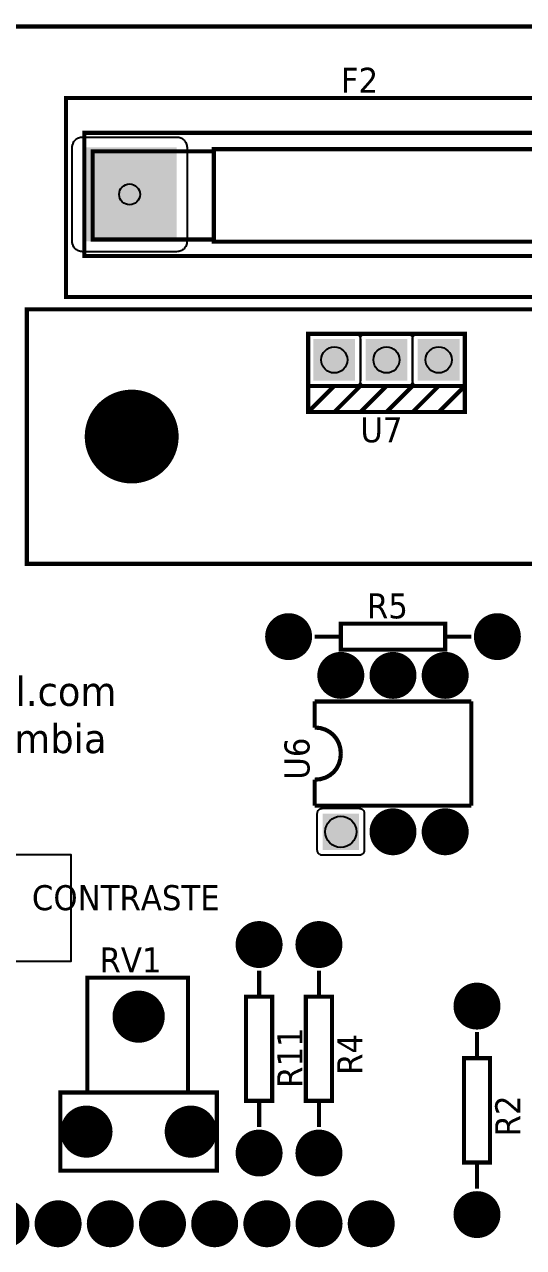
# Model space of a CAD drawing. Header units: millimetres. Extents: x 123.5 to 144.3, y 105.4 to 121.6.
# Drawn here: x 130.765 to 132.199, y 110.957 to 114.477 of the extents above; entities that cross this region are included whole.
import ezdxf

# ---------------------------------------------------------------- set-up
doc = ezdxf.new("R2010")
doc.units = ezdxf.units.MM
doc.layers.add('DESC', color=250, linetype='Continuous')
doc.styles.get("Standard").update_dxf_attribs({"font": 'tahoma.ttf'})

# ---------------------------------------------------------------- blocks, each defined once
blk = doc.blocks.new('EPAD')
at = {"const_width": 0.5}
blk.add_lwpolyline([(-0.25, 0, 1), (0.25, 0, 1)], format="xyb", close=True, dxfattribs=at)
blk = doc.blocks.new('RPAD')
blk.add_trace([(-0.5, -0.5), (-0.5, 0.5), (0.5, -0.5), (0.5, 0.5)])
blk = doc.blocks.new('tarjetaconvariacion')
at = {"const_width": 0.008}
for points in [[(127.847, 109.7465), (133.0405, 109.7465), (133.0405, 113.7851), (127.847, 113.7851), (127.847, 109.7465)], [(127.847, 109.7465), (133.0405, 109.7465), (133.0405, 113.7851), (127.847, 113.7851), (127.847, 109.7465)], [(127.847, 109.7465), (133.0405, 109.7465), (133.0405, 113.7851), (127.847, 113.7851), (127.847, 109.7465)], [(130.7722, 113.2662), (131.9257, 113.2662), (131.9257, 113.6481), (130.7722, 113.6481), (130.7722, 113.2662)], [(130.7722, 113.2662), (131.9257, 113.2662), (131.9257, 113.6481), (130.7722, 113.6481), (130.7722, 113.2662)], [(130.7722, 113.2662), (131.9257, 113.2662), (131.9257, 113.6481), (130.7722, 113.6481), (130.7722, 113.2662)], [(130.8076, 113.3449), (131.8942, 113.3449), (131.8942, 113.5812), (130.8076, 113.5812), (130.8076, 113.3449)], [(130.8076, 113.3449), (131.8942, 113.3449), (131.8942, 113.5812), (130.8076, 113.5812), (130.8076, 113.3449)], [(130.8076, 113.3449), (131.8942, 113.3449), (131.8942, 113.5812), (130.8076, 113.5812), (130.8076, 113.3449)], [(130.8234, 113.3764), (131.0557, 113.3764), (131.0557, 113.5457), (130.8234, 113.5457), (130.8234, 113.3764)], [(130.8234, 113.3764), (131.0557, 113.3764), (131.0557, 113.5457), (130.8234, 113.5457), (130.8234, 113.3764)], [(130.8234, 113.3764), (131.0557, 113.3764), (131.0557, 113.5457), (130.8234, 113.5457), (130.8234, 113.3764)], [(131.0557, 113.3725), (131.6816, 113.3725), (131.6816, 113.5497), (131.0557, 113.5497), (131.0557, 113.3725)], [(131.0557, 113.3725), (131.6816, 113.3725), (131.6816, 113.5497), (131.0557, 113.5497), (131.0557, 113.3725)], [(131.0557, 113.3725), (131.6816, 113.3725), (131.6816, 113.5497), (131.0557, 113.5497), (131.0557, 113.3725)], [(130.6974, 112.7544), (132.0753, 112.7544), (132.0753, 113.2426), (130.6974, 113.2426), (130.6974, 112.7544)], [(130.6974, 112.7544), (132.0753, 112.7544), (132.0753, 113.2426), (130.6974, 113.2426), (130.6974, 112.7544)], [(130.6974, 112.7544), (132.0753, 112.7544), (132.0753, 113.2426), (130.6974, 113.2426), (130.6974, 112.7544)], [(131.2364, 113.0955), (131.5364, 113.0955), (131.5364, 113.1955), (131.2364, 113.1955), (131.2364, 113.0955)], [(131.2364, 113.0955), (131.5364, 113.0955), (131.5364, 113.1955), (131.2364, 113.1955), (131.2364, 113.0955)], [(131.2364, 113.0955), (131.5364, 113.0955), (131.5364, 113.1955), (131.2364, 113.1955), (131.2364, 113.0955)], [(131.5364, 113.0955), (131.5364, 113.0455), (131.2364, 113.0455), (131.2364, 113.0955)], [(131.2864, 113.0955), (131.2364, 113.0455)], [(131.5364, 113.0955), (131.5364, 113.0455), (131.2364, 113.0455), (131.2364, 113.0955)], [(131.2864, 113.0955), (131.2364, 113.0455)], [(131.5364, 113.0955), (131.5364, 113.0455), (131.2364, 113.0455), (131.2364, 113.0955)], [(131.2864, 113.0955), (131.2364, 113.0455)], [(131.3364, 113.0955), (131.2864, 113.0455)], [(131.3364, 113.0955), (131.2864, 113.0455)], [(131.3364, 113.0955), (131.2864, 113.0455)], [(131.3864, 113.0955), (131.3364, 113.0455)], [(131.3864, 113.0955), (131.3364, 113.0455)], [(131.3864, 113.0955), (131.3364, 113.0455)], [(131.4364, 113.0955), (131.3864, 113.0455)], [(131.4364, 113.0955), (131.3864, 113.0455)], [(131.4364, 113.0955), (131.3864, 113.0455)], [(131.4864, 113.0955), (131.4364, 113.0455)], [(131.4864, 113.0955), (131.4364, 113.0455)], [(131.4864, 113.0955), (131.4364, 113.0455)], [(131.5364, 113.0955), (131.4864, 113.0455)], [(131.5364, 113.0955), (131.4864, 113.0455)], [(131.5364, 113.0955), (131.4864, 113.0455)], [(131.2989, 112.5897), (131.4989, 112.5897), (131.4989, 112.6397), (131.2989, 112.6397), (131.2989, 112.5897)], [(131.2989, 112.5897), (131.4989, 112.5897), (131.4989, 112.6397), (131.2989, 112.6397), (131.2989, 112.5897)], [(131.2989, 112.5897), (131.4989, 112.5897), (131.4989, 112.6397), (131.2989, 112.6397), (131.2989, 112.5897)], [(131.2489, 112.6147), (131.2989, 112.6147)], [(131.2489, 112.6147), (131.2989, 112.6147)], [(131.2489, 112.6147), (131.2989, 112.6147)], [(131.4989, 112.6147), (131.5489, 112.6147)], [(131.4989, 112.6147), (131.5489, 112.6147)], [(131.4989, 112.6147), (131.5489, 112.6147)], [(131.2489, 112.4403), (131.2489, 112.4903)], [(131.2489, 112.4903), (131.5489, 112.4903)], [(131.2489, 112.4403), (131.2489, 112.4903)], [(131.2489, 112.4903), (131.5489, 112.4903)], [(131.2489, 112.4403), (131.2489, 112.4903)], [(131.2489, 112.4903), (131.5489, 112.4903)], [(131.5489, 112.2903), (131.5489, 112.4903)], [(131.5489, 112.2903), (131.5489, 112.4903)], [(131.5489, 112.2903), (131.5489, 112.4903)], [(131.2989, 112.3903), (131.2979, 112.4005), (131.2952, 112.4099), (131.2907, 112.4184), (131.2848, 112.4258), (131.2775, 112.4318), (131.269, 112.4364), (131.2594, 112.4393), (131.2489, 112.4403)], [(131.2989, 112.3903), (131.2979, 112.4005), (131.2952, 112.4099), (131.2907, 112.4184), (131.2848, 112.4258), (131.2775, 112.4318), (131.269, 112.4364), (131.2594, 112.4393), (131.2489, 112.4403)], [(131.2989, 112.3903), (131.2979, 112.4005), (131.2952, 112.4099), (131.2907, 112.4184), (131.2848, 112.4258), (131.2775, 112.4318), (131.269, 112.4364), (131.2594, 112.4393), (131.2489, 112.4403)], [(131.2989, 112.3903), (131.2979, 112.3798), (131.2952, 112.3702), (131.2907, 112.3617), (131.2848, 112.3544), (131.2775, 112.3485), (131.269, 112.344), (131.2594, 112.3412), (131.2489, 112.3403)], [(131.2989, 112.3903), (131.2979, 112.3798), (131.2952, 112.3702), (131.2907, 112.3617), (131.2848, 112.3544), (131.2775, 112.3485), (131.269, 112.344), (131.2594, 112.3412), (131.2489, 112.3403)], [(131.2989, 112.3903), (131.2979, 112.3798), (131.2952, 112.3702), (131.2907, 112.3617), (131.2848, 112.3544), (131.2775, 112.3485), (131.269, 112.344), (131.2594, 112.3412), (131.2489, 112.3403)], [(131.2489, 112.2903), (131.2489, 112.3403)], [(131.2489, 112.2903), (131.2489, 112.3403)], [(131.2489, 112.2903), (131.2489, 112.3403)], [(131.2489, 112.2903), (131.5489, 112.2903)], [(131.2489, 112.2903), (131.5489, 112.2903)], [(131.2489, 112.2903), (131.5489, 112.2903)], [(131.1423, 111.974), (131.1423, 111.924)], [(131.1423, 111.974), (131.1423, 111.924)], [(131.1423, 111.974), (131.1423, 111.924)], [(131.257, 111.974), (131.257, 111.924)], [(131.257, 111.974), (131.257, 111.924)], [(131.257, 111.974), (131.257, 111.924)], [(130.8131, 111.7399), (131.006, 111.7399), (131.006, 111.9604), (130.8131, 111.9604), (130.8131, 111.7399)], [(130.8131, 111.7399), (131.006, 111.7399), (131.006, 111.9604), (130.8131, 111.9604), (130.8131, 111.7399)], [(130.8131, 111.7399), (131.006, 111.7399), (131.006, 111.9604), (130.8131, 111.9604), (130.8131, 111.7399)], [(131.1173, 111.724), (131.1673, 111.724), (131.1673, 111.924), (131.1173, 111.924), (131.1173, 111.724)], [(131.1173, 111.724), (131.1673, 111.724), (131.1673, 111.924), (131.1173, 111.924), (131.1173, 111.724)], [(131.1173, 111.724), (131.1673, 111.724), (131.1673, 111.924), (131.1173, 111.924), (131.1173, 111.724)], [(131.232, 111.724), (131.282, 111.724), (131.282, 111.924), (131.232, 111.924), (131.232, 111.724)], [(131.232, 111.724), (131.282, 111.724), (131.282, 111.924), (131.232, 111.924), (131.232, 111.724)], [(131.232, 111.724), (131.282, 111.724), (131.282, 111.924), (131.232, 111.924), (131.232, 111.724)], [(130.8615, 111.8901), (130.9615, 111.8901)], [(130.8615, 111.8901), (130.9615, 111.8901)], [(130.8615, 111.8901), (130.9615, 111.8901)], [(131.5598, 111.8559), (131.5598, 111.8059)], [(131.5598, 111.8559), (131.5598, 111.8059)], [(131.5598, 111.8559), (131.5598, 111.8059)], [(131.5348, 111.6059), (131.5848, 111.6059), (131.5848, 111.8059), (131.5348, 111.8059), (131.5348, 111.6059)], [(131.5348, 111.6059), (131.5848, 111.6059), (131.5848, 111.8059), (131.5348, 111.8059), (131.5348, 111.6059)], [(131.5348, 111.6059), (131.5848, 111.6059), (131.5848, 111.8059), (131.5348, 111.8059), (131.5348, 111.6059)], [(130.7615, 111.5901), (131.0615, 111.5901), (131.0615, 111.7401), (130.7615, 111.7401), (130.7615, 111.5901)], [(130.7615, 111.5901), (131.0615, 111.5901), (131.0615, 111.7401), (130.7615, 111.7401), (130.7615, 111.5901)], [(130.7615, 111.5901), (131.0615, 111.5901), (131.0615, 111.7401), (130.7615, 111.7401), (130.7615, 111.5901)], [(131.1423, 111.724), (131.1423, 111.674)], [(131.1423, 111.724), (131.1423, 111.674)], [(131.1423, 111.724), (131.1423, 111.674)], [(131.257, 111.724), (131.257, 111.674)], [(131.257, 111.724), (131.257, 111.674)], [(131.257, 111.724), (131.257, 111.674)], [(131.5598, 111.6059), (131.5598, 111.5559)], [(131.5598, 111.6059), (131.5598, 111.5559)], [(131.5598, 111.6059), (131.5598, 111.5559)]]:
    blk.add_lwpolyline(points, dxfattribs=at)
for points in [[(130.8042, 113.5731), (130.9842, 113.5731), (130.9863, 113.573), (130.9883, 113.5727), (130.9903, 113.5722), (130.9921, 113.5715), (130.9939, 113.5707), (130.9955, 113.5697), (130.997, 113.5686), (130.9985, 113.5673), (130.9997, 113.5659), (131.0009, 113.5643), (131.0019, 113.5627), (131.0027, 113.5609), (131.0034, 113.5591), (131.0038, 113.5571), (131.0041, 113.5551), (131.0042, 113.5531), (131.0042, 113.3731), (131.0041, 113.371), (131.0038, 113.369), (131.0034, 113.367), (131.0027, 113.3652), (131.0019, 113.3634), (131.0009, 113.3618), (130.9997, 113.3602), (130.9985, 113.3588), (130.997, 113.3576), (130.9955, 113.3564), (130.9939, 113.3554), (130.9921, 113.3546), (130.9903, 113.3539), (130.9883, 113.3535), (130.9863, 113.3532), (130.9842, 113.3531), (130.8042, 113.3531), (130.8022, 113.3532), (130.8001, 113.3535), (130.7982, 113.3539), (130.7964, 113.3546), (130.7946, 113.3554), (130.793, 113.3564), (130.7914, 113.3576), (130.79, 113.3588), (130.7887, 113.3602), (130.7876, 113.3618), (130.7866, 113.3634), (130.7858, 113.3652), (130.7851, 113.367), (130.7846, 113.369), (130.7843, 113.371), (130.7842, 113.3731), (130.7842, 113.5531), (130.7843, 113.5551), (130.7846, 113.5571), (130.7851, 113.5591), (130.7858, 113.5609), (130.7866, 113.5627), (130.7876, 113.5643), (130.7887, 113.5659), (130.79, 113.5673), (130.7914, 113.5686), (130.793, 113.5697), (130.7946, 113.5707), (130.7964, 113.5715), (130.7982, 113.5722), (130.8001, 113.5727), (130.8022, 113.573), (130.8042, 113.5731)], [(131.3264, 113.0955), (131.2464, 113.0955), (131.2453, 113.0956), (131.2443, 113.0957), (131.2433, 113.096), (131.2424, 113.0963), (131.2415, 113.0967), (131.2407, 113.0972), (131.24, 113.0978), (131.2393, 113.0984), (131.2386, 113.0991), (131.238, 113.0999), (131.2375, 113.1007), (131.2371, 113.1016), (131.2368, 113.1025), (131.2366, 113.1035), (131.2364, 113.1045), (131.2364, 113.1055), (131.2364, 113.1855), (131.2364, 113.1866), (131.2366, 113.1876), (131.2368, 113.1885), (131.2371, 113.1895), (131.2375, 113.1903), (131.238, 113.1912), (131.2386, 113.1919), (131.2393, 113.1926), (131.24, 113.1933), (131.2407, 113.1939), (131.2415, 113.1943), (131.2424, 113.1948), (131.2433, 113.1951), (131.2443, 113.1953), (131.2453, 113.1955), (131.2464, 113.1955), (131.3264, 113.1955), (131.3274, 113.1955), (131.3284, 113.1953), (131.3294, 113.1951), (131.3303, 113.1948), (131.3312, 113.1943), (131.332, 113.1939), (131.3328, 113.1933), (131.3335, 113.1926), (131.3341, 113.1919), (131.3347, 113.1912), (131.3352, 113.1903), (131.3356, 113.1895), (131.3359, 113.1885), (131.3362, 113.1876), (131.3363, 113.1866), (131.3364, 113.1855), (131.3364, 113.1055), (131.3363, 113.1045), (131.3362, 113.1035), (131.3359, 113.1025), (131.3356, 113.1016), (131.3352, 113.1007), (131.3347, 113.0999), (131.3341, 113.0991), (131.3335, 113.0984), (131.3328, 113.0978), (131.332, 113.0972), (131.3312, 113.0967), (131.3303, 113.0963), (131.3294, 113.096), (131.3284, 113.0957), (131.3274, 113.0956), (131.3264, 113.0955)], [(131.4264, 113.0955), (131.3464, 113.0955), (131.3453, 113.0956), (131.3443, 113.0957), (131.3433, 113.096), (131.3424, 113.0963), (131.3415, 113.0967), (131.3407, 113.0972), (131.34, 113.0978), (131.3393, 113.0984), (131.3386, 113.0991), (131.338, 113.0999), (131.3375, 113.1007), (131.3371, 113.1016), (131.3368, 113.1025), (131.3366, 113.1035), (131.3364, 113.1045), (131.3364, 113.1055), (131.3364, 113.1855), (131.3364, 113.1866), (131.3366, 113.1876), (131.3368, 113.1885), (131.3371, 113.1895), (131.3375, 113.1903), (131.338, 113.1912), (131.3386, 113.1919), (131.3393, 113.1926), (131.34, 113.1933), (131.3407, 113.1939), (131.3415, 113.1943), (131.3424, 113.1948), (131.3433, 113.1951), (131.3443, 113.1953), (131.3453, 113.1955), (131.3464, 113.1955), (131.4264, 113.1955), (131.4274, 113.1955), (131.4284, 113.1953), (131.4294, 113.1951), (131.4303, 113.1948), (131.4312, 113.1943), (131.432, 113.1939), (131.4328, 113.1933), (131.4335, 113.1926), (131.4341, 113.1919), (131.4347, 113.1912), (131.4352, 113.1903), (131.4356, 113.1895), (131.4359, 113.1885), (131.4362, 113.1876), (131.4363, 113.1866), (131.4364, 113.1855), (131.4364, 113.1055), (131.4363, 113.1045), (131.4362, 113.1035), (131.4359, 113.1025), (131.4356, 113.1016), (131.4352, 113.1007), (131.4347, 113.0999), (131.4341, 113.0991), (131.4335, 113.0984), (131.4328, 113.0978), (131.432, 113.0972), (131.4312, 113.0967), (131.4303, 113.0963), (131.4294, 113.096), (131.4284, 113.0957), (131.4274, 113.0956), (131.4264, 113.0955)], [(131.5264, 113.0955), (131.4464, 113.0955), (131.4453, 113.0956), (131.4443, 113.0957), (131.4433, 113.096), (131.4424, 113.0963), (131.4415, 113.0967), (131.4407, 113.0972), (131.44, 113.0978), (131.4393, 113.0984), (131.4386, 113.0991), (131.438, 113.0999), (131.4375, 113.1007), (131.4371, 113.1016), (131.4368, 113.1025), (131.4366, 113.1035), (131.4364, 113.1045), (131.4364, 113.1055), (131.4364, 113.1855), (131.4364, 113.1866), (131.4366, 113.1876), (131.4368, 113.1885), (131.4371, 113.1895), (131.4375, 113.1903), (131.438, 113.1912), (131.4386, 113.1919), (131.4393, 113.1926), (131.44, 113.1933), (131.4407, 113.1939), (131.4415, 113.1943), (131.4424, 113.1948), (131.4433, 113.1951), (131.4443, 113.1953), (131.4453, 113.1955), (131.4464, 113.1955), (131.5264, 113.1955), (131.5274, 113.1955), (131.5284, 113.1953), (131.5294, 113.1951), (131.5303, 113.1948), (131.5312, 113.1943), (131.532, 113.1939), (131.5328, 113.1933), (131.5335, 113.1926), (131.5341, 113.1919), (131.5347, 113.1912), (131.5352, 113.1903), (131.5356, 113.1895), (131.5359, 113.1885), (131.5362, 113.1876), (131.5363, 113.1866), (131.5364, 113.1855), (131.5364, 113.1055), (131.5363, 113.1045), (131.5362, 113.1035), (131.5359, 113.1025), (131.5356, 113.1016), (131.5352, 113.1007), (131.5347, 113.0999), (131.5341, 113.0991), (131.5335, 113.0984), (131.5328, 113.0978), (131.532, 113.0972), (131.5312, 113.0967), (131.5303, 113.0963), (131.5294, 113.096), (131.5284, 113.0957), (131.5274, 113.0956), (131.5264, 113.0955)], [(131.2639, 112.2853), (131.3339, 112.2853), (131.3349, 112.2852), (131.336, 112.2851), (131.3369, 112.2848), (131.3378, 112.2845), (131.3387, 112.2841), (131.3395, 112.2836), (131.3403, 112.283), (131.341, 112.2824), (131.3417, 112.2817), (131.3422, 112.2809), (131.3427, 112.2801), (131.3431, 112.2792), (131.3435, 112.2783), (131.3437, 112.2773), (131.3439, 112.2763), (131.3439, 112.2753), (131.3439, 112.2053), (131.3439, 112.2042), (131.3437, 112.2032), (131.3435, 112.2023), (131.3431, 112.2014), (131.3427, 112.2005), (131.3422, 112.1997), (131.3417, 112.1989), (131.341, 112.1982), (131.3403, 112.1975), (131.3395, 112.197), (131.3387, 112.1965), (131.3378, 112.1961), (131.3369, 112.1957), (131.336, 112.1955), (131.3349, 112.1953), (131.3339, 112.1953), (131.2639, 112.1953), (131.2629, 112.1953), (131.2619, 112.1955), (131.2609, 112.1957), (131.26, 112.1961), (131.2591, 112.1965), (131.2583, 112.197), (131.2575, 112.1975), (131.2568, 112.1982), (131.2562, 112.1989), (131.2556, 112.1997), (131.2551, 112.2005), (131.2547, 112.2014), (131.2543, 112.2023), (131.2541, 112.2032), (131.254, 112.2042), (131.2539, 112.2053), (131.2539, 112.2753), (131.254, 112.2763), (131.2541, 112.2773), (131.2543, 112.2783), (131.2547, 112.2792), (131.2551, 112.2801), (131.2556, 112.2809), (131.2562, 112.2817), (131.2568, 112.2824), (131.2575, 112.283), (131.2583, 112.2836), (131.2591, 112.2841), (131.26, 112.2845), (131.2609, 112.2848), (131.2619, 112.2851), (131.2629, 112.2852), (131.2639, 112.2853)]]:
    blk.add_lwpolyline(points, close=True)
blk.add_lwpolyline([(129.072, 111.9919), (130.782, 111.9919), (130.782, 112.1959), (129.072, 112.1959), (129.072, 111.9919)])
for centre, radius in [((130.8942, 113.4631), 0.02), ((131.2864, 113.1455), 0.025), ((131.3864, 113.1455), 0.025), ((131.4864, 113.1455), 0.025), ((130.8982, 112.9985), 0.03), ((131.1989, 112.6147), 0.025), ((131.5989, 112.6147), 0.025), ((131.2989, 112.5403), 0.03), ((131.3989, 112.5403), 0.03), ((131.4989, 112.5403), 0.03), ((131.2989, 112.2403), 0.03), ((131.3989, 112.2403), 0.03), ((131.4989, 112.2403), 0.03), ((131.1423, 112.024), 0.025), ((131.257, 112.024), 0.025), ((131.5598, 111.9059), 0.025), ((130.9115, 111.8856), 0.025), ((130.8115, 111.6651), 0.025), ((131.0115, 111.6651), 0.025), ((131.1423, 111.624), 0.025), ((131.257, 111.624), 0.025), ((131.5598, 111.5059), 0.025), ((130.7572, 111.4883), 0.03), ((130.8572, 111.4883), 0.03), ((130.9572, 111.4883), 0.03), ((131.0572, 111.4883), 0.03), ((131.1572, 111.4883), 0.03), ((131.2572, 111.4883), 0.03), ((131.3572, 111.4883), 0.03)]:
    blk.add_circle(centre, radius)
for name, p, xscale, yscale in [('RPAD', (130.8942, 113.4631), 0.18, 0.18), ('EPAD', (130.8982, 112.9985), 0.18, 0.18), ('EPAD', (130.8982, 112.9985), 0.15, 0.15), ('EPAD', (131.1989, 112.6147), 0.09, 0.09), ('EPAD', (131.1989, 112.6147), 0.07, 0.07), ('EPAD', (131.5989, 112.6147), 0.09, 0.09), ('EPAD', (131.5989, 112.6147), 0.07, 0.07), ('EPAD', (131.2989, 112.5403), 0.09, 0.09), ('EPAD', (131.3989, 112.5403), 0.09, 0.09), ('EPAD', (131.4989, 112.5403), 0.09, 0.09), ('EPAD', (131.2989, 112.5403), 0.07, 0.07), ('EPAD', (131.3989, 112.5403), 0.07, 0.07), ('EPAD', (131.4989, 112.5403), 0.07, 0.07), ('RPAD', (131.2989, 112.2403), 0.07, 0.07), ('EPAD', (131.3989, 112.2403), 0.09, 0.09), ('EPAD', (131.3989, 112.2403), 0.07, 0.07), ('EPAD', (131.4989, 112.2403), 0.09, 0.09), ('EPAD', (131.4989, 112.2403), 0.07, 0.07), ('EPAD', (131.1423, 112.024), 0.09, 0.09), ('EPAD', (131.257, 112.024), 0.09, 0.09), ('EPAD', (131.1423, 112.024), 0.07, 0.07), ('EPAD', (131.257, 112.024), 0.07, 0.07), ('EPAD', (131.5598, 111.9059), 0.09, 0.09), ('EPAD', (130.9115, 111.8856), 0.1, 0.1), ('EPAD', (130.9115, 111.8856), 0.08, 0.08), ('EPAD', (131.5598, 111.9059), 0.07, 0.07), ('EPAD', (130.8115, 111.6651), 0.1, 0.1), ('EPAD', (131.0115, 111.6651), 0.1, 0.1), ('EPAD', (130.8115, 111.6651), 0.08, 0.08), ('EPAD', (131.0115, 111.6651), 0.08, 0.08), ('EPAD', (131.1423, 111.624), 0.09, 0.09), ('EPAD', (131.257, 111.624), 0.09, 0.09), ('EPAD', (131.1423, 111.624), 0.07, 0.07), ('EPAD', (131.257, 111.624), 0.07, 0.07), ('EPAD', (131.5598, 111.5059), 0.09, 0.09), ('EPAD', (130.6572, 111.4883), 0.09, 0.09), ('EPAD', (130.7572, 111.4883), 0.09, 0.09), ('EPAD', (130.7572, 111.4883), 0.07, 0.07), ('EPAD', (130.8572, 111.4883), 0.09, 0.09), ('EPAD', (130.8572, 111.4883), 0.07, 0.07), ('EPAD', (130.9572, 111.4883), 0.09, 0.09), ('EPAD', (130.9572, 111.4883), 0.07, 0.07), ('EPAD', (131.0572, 111.4883), 0.09, 0.09), ('EPAD', (131.0572, 111.4883), 0.07, 0.07), ('EPAD', (131.1572, 111.4883), 0.09, 0.09), ('EPAD', (131.1572, 111.4883), 0.07, 0.07), ('EPAD', (131.2572, 111.4883), 0.09, 0.09), ('EPAD', (131.2572, 111.4883), 0.07, 0.07), ('EPAD', (131.3572, 111.4883), 0.09, 0.09), ('EPAD', (131.3572, 111.4883), 0.07, 0.07), ('EPAD', (131.5598, 111.5059), 0.07, 0.07)]:
    blk.add_blockref(name, p, dxfattribs=dict(xscale=xscale, yscale=yscale))
at = {"xscale": 0.08, "yscale": 0.08, "rotation": 180}
for p in [(131.2864, 113.1455), (131.3864, 113.1455), (131.4864, 113.1455)]:
    blk.add_blockref('RPAD', p, dxfattribs=at)
for s, height, width, p in [('F2', 0.048, 1.041667, (131.299, 113.6581)), ('F2', 0.048, 1.041667, (131.299, 113.6581)), ('F2', 0.048, 1.041667, (131.299, 113.6581)), ('U7', 0.048, 1.041667, (131.3364, 112.9875)), ('U7', 0.048, 1.041667, (131.3364, 112.9875)), ('U7', 0.048, 1.041667, (131.3364, 112.9875)), ('R5', 0.048, 1.041667, (131.3489, 112.6497)), ('R5', 0.048, 1.041667, (131.3489, 112.6497)), ('R5', 0.048, 1.041667, (131.3489, 112.6497)), ('www.jpinglobal.com', 0.056, 1.071429, (130.1541, 112.4819)), ('www.jpinglobal.com', 0.056, 1.071429, (130.1541, 112.4819)), ('www.jpinglobal.com', 0.056, 1.071429, (130.1541, 112.4819)), ('Bogota-Colombia', 0.056, 1.071429, (130.2407, 112.3913)), ('Bogota-Colombia', 0.056, 1.071429, (130.2407, 112.3913)), ('Bogota-Colombia', 0.056, 1.071429, (130.2407, 112.3913)), ('CONTRASTE', 0.048, 1.041667, (130.707, 112.0899)), ('CONTRASTE', 0.048, 1.041667, (130.707, 112.0899)), ('CONTRASTE', 0.048, 1.041667, (130.707, 112.0899)), ('RV1', 0.048, 1.041667, (130.8365, 111.9704)), ('RV1', 0.048, 1.041667, (130.8365, 111.9704)), ('RV1', 0.048, 1.041667, (130.8365, 111.9704))]:
    blk.add_text(s, height=height, dxfattribs=dict(width=width)).set_placement(p)
at = {"width": 1.041667}
for s, p in [('U6', (131.2389, 112.3403)), ('U6', (131.2389, 112.3403)), ('U6', (131.2389, 112.3403)), ('R11', (131.2253, 111.749)), ('R11', (131.2253, 111.749)), ('R11', (131.2253, 111.749)), ('R4', (131.34, 111.774)), ('R4', (131.34, 111.774)), ('R4', (131.34, 111.774)), ('R2', (131.6428, 111.6559)), ('R2', (131.6428, 111.6559)), ('R2', (131.6428, 111.6559))]:
    blk.add_text(s, height=0.048, rotation=90, dxfattribs=at).set_placement(p)

msp = doc.modelspace()

# ---------------------------------------------------------------- block references
at = {"layer": 'DESC', "xscale": 1.5, "yscale": 1.5, "zscale": 1.5}
msp.add_blockref('tarjetaconvariacion', (-65.2745, -56.2071), dxfattribs=at)

doc.saveas('drawing.dxf')
